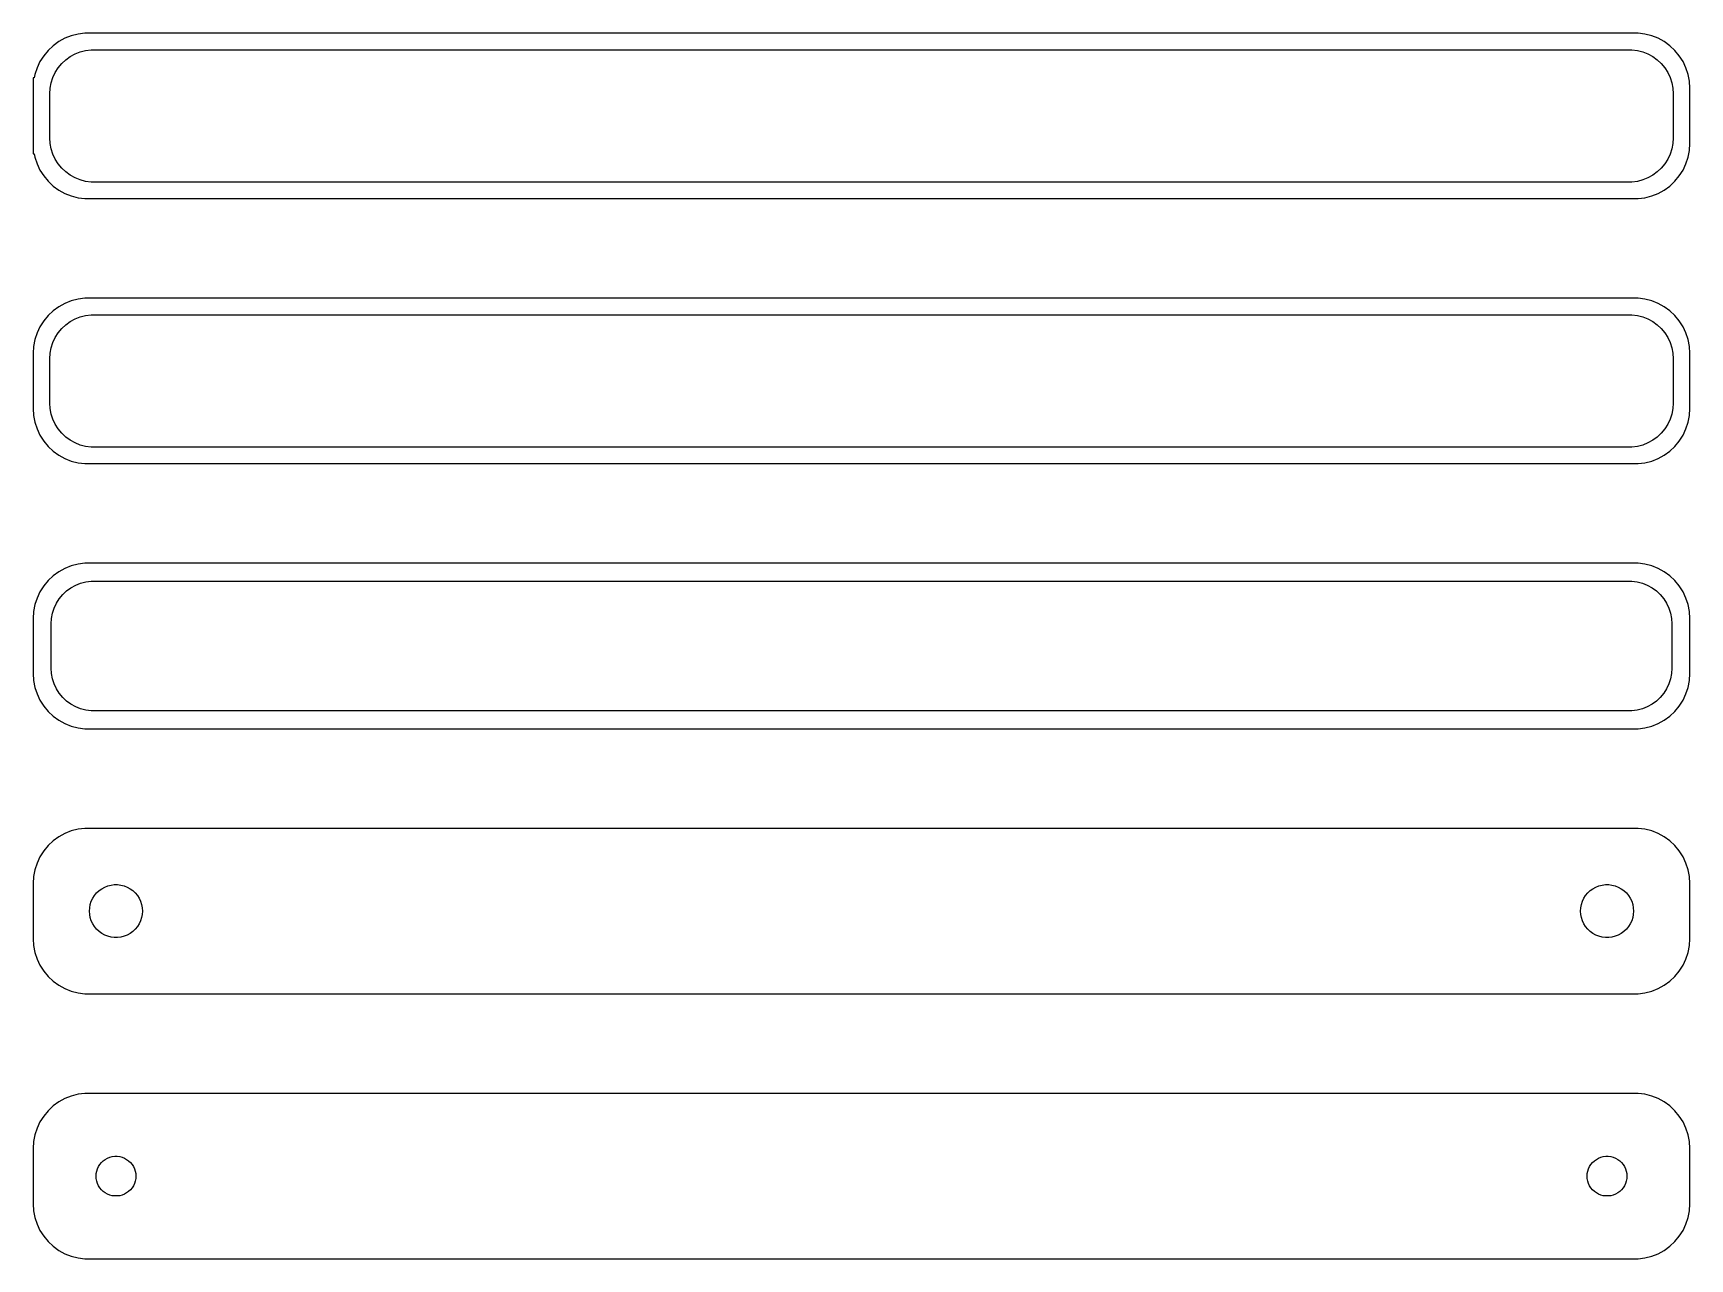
# Model space of a CAD drawing. Header units: metres. Extents: x -75 to 75, y 89 to 199.
import ezdxf

# ---------------------------------------------------------------- set-up
doc = ezdxf.new("R2010")
doc.units = ezdxf.units.M

msp = doc.modelspace()

# ---------------------------------------------------------------- linework, layer by layer
for p, q in [((-73.1871, 198.353), (-73.6448, 197.923)), ((-72.6791, 198.722), (-73.1871, 198.353)), ((-72.1289, 199.024), (-72.6791, 198.722)), ((-71.5451, 199.255), (-72.1289, 199.024)), ((-70.9369, 199.411), (-71.5451, 199.255)), ((-70.3139, 199.49), (-70.9369, 199.411)), ((70.3139, 199.49), (-70.3139, 199.49)), ((70.9369, 199.411), (70.3139, 199.49)), ((71.5451, 199.255), (70.9369, 199.411)), ((72.1289, 199.024), (71.5451, 199.255)), ((72.6791, 198.722), (72.1289, 199.024)), ((73.1871, 198.353), (72.6791, 198.722)), ((73.6448, 197.923), (73.1871, 198.353)), ((-74.3815, 196.909), (-74.6489, 196.341)), ((-74.0451, 197.439), (-74.3815, 196.909)), ((-73.6448, 197.923), (-74.0451, 197.439)), ((-72.7361, 196.351), (-72.4159, 196.738)), ((-72.4159, 196.738), (-72.0497, 197.082)), ((-72.0497, 197.082), (-71.6433, 197.377)), ((-71.6433, 197.377), (-71.2031, 197.619)), ((-71.2031, 197.619), (-70.7361, 197.804)), ((-70.7361, 197.804), (-70.2495, 197.929)), ((-70.2495, 197.929), (-69.7512, 197.992)), ((-69.7512, 197.992), (69.7512, 197.992)), ((69.7512, 197.992), (70.2495, 197.929)), ((70.2495, 197.929), (70.7361, 197.804)), ((70.7361, 197.804), (71.2031, 197.619)), ((71.2031, 197.619), (71.6433, 197.377)), ((71.6433, 197.377), (72.0497, 197.082)), ((72.0497, 197.082), (72.4159, 196.738)), ((72.4159, 196.738), (72.7361, 196.351)), ((74.0451, 197.439), (73.6448, 197.923)), ((74.3815, 196.909), (74.0451, 197.439)), ((74.6489, 196.341), (74.3815, 196.909)), ((-74.9, 195.444), (-75, 195.444)), ((-75, 195.444), (-75, 188.556)), ((-74.8429, 195.743), (-74.9, 195.444)), ((-74.6489, 196.341), (-74.8429, 195.743)), ((-73.3743, 194.995), (-73.2191, 195.472)), ((-73.2191, 195.472), (-73.0052, 195.927)), ((-73.0052, 195.927), (-72.7361, 196.351)), ((72.7361, 196.351), (73.0052, 195.927)), ((73.0052, 195.927), (73.2191, 195.472)), ((73.2191, 195.472), (73.3743, 194.995)), ((74.8429, 195.743), (74.6489, 196.341)), ((74.9606, 195.127), (74.8429, 195.743)), ((75, 194.5), (74.9606, 195.127)), ((-73.5, 194), (-73.4685, 194.501)), ((-73.5, 190), (-73.5, 194)), ((-73.4685, 194.501), (-73.3743, 194.995)), ((73.3743, 194.995), (73.4685, 194.501)), ((73.4685, 194.501), (73.5, 194)), ((73.5, 194), (73.5, 190)), ((75, 189.5), (75, 194.5)), ((-73.4685, 189.499), (-73.5, 190)), ((-73.3743, 189.005), (-73.4685, 189.499)), ((-73.2191, 188.528), (-73.3743, 189.005)), ((73.3743, 189.005), (73.2191, 188.528)), ((73.4685, 189.499), (73.3743, 189.005)), ((73.5, 190), (73.4685, 189.499)), ((74.9606, 188.873), (75, 189.5)), ((-75, 188.556), (-74.9, 188.556)), ((-74.9, 188.556), (-74.8429, 188.257)), ((-74.8429, 188.257), (-74.6489, 187.659)), ((-74.6489, 187.659), (-74.3815, 187.091)), ((-73.0052, 188.073), (-73.2191, 188.528)), ((-72.7361, 187.649), (-73.0052, 188.073)), ((-72.4159, 187.262), (-72.7361, 187.649)), ((72.7361, 187.649), (72.4159, 187.262)), ((73.0052, 188.073), (72.7361, 187.649)), ((73.2191, 188.528), (73.0052, 188.073)), ((74.3815, 187.091), (74.6489, 187.659)), ((74.6489, 187.659), (74.8429, 188.257)), ((74.8429, 188.257), (74.9606, 188.873)), ((-74.3815, 187.091), (-74.0451, 186.561)), ((-74.0451, 186.561), (-73.6448, 186.077)), ((-73.6448, 186.077), (-73.1871, 185.647)), ((-72.0497, 186.918), (-72.4159, 187.262)), ((-71.6433, 186.623), (-72.0497, 186.918)), ((-71.2031, 186.381), (-71.6433, 186.623)), ((-70.7361, 186.196), (-71.2031, 186.381)), ((-70.2495, 186.071), (-70.7361, 186.196)), ((-69.7512, 186.008), (-70.2495, 186.071)), ((69.7512, 186.008), (-69.7512, 186.008)), ((70.2495, 186.071), (69.7512, 186.008)), ((70.7361, 186.196), (70.2495, 186.071)), ((71.2031, 186.381), (70.7361, 186.196)), ((71.6433, 186.623), (71.2031, 186.381)), ((72.0497, 186.918), (71.6433, 186.623)), ((72.4159, 187.262), (72.0497, 186.918)), ((73.1871, 185.647), (73.6448, 186.077)), ((73.6448, 186.077), (74.0451, 186.561)), ((74.0451, 186.561), (74.3815, 187.091)), ((-73.1871, 185.647), (-72.6791, 185.278)), ((-72.6791, 185.278), (-72.1289, 184.976)), ((-72.1289, 184.976), (-71.5451, 184.745)), ((-71.5451, 184.745), (-70.9369, 184.589)), ((-70.9369, 184.589), (-70.3139, 184.51)), ((-70.3139, 184.51), (70.3139, 184.51)), ((70.3139, 184.51), (70.9369, 184.589)), ((70.9369, 184.589), (71.5451, 184.745)), ((71.5451, 184.745), (72.1289, 184.976)), ((72.1289, 184.976), (72.6791, 185.278)), ((72.6791, 185.278), (73.1871, 185.647)), ((-73.1871, 174.353), (-73.6448, 173.923)), ((-72.6791, 174.722), (-73.1871, 174.353)), ((-72.1289, 175.024), (-72.6791, 174.722)), ((-71.5451, 175.255), (-72.1289, 175.024)), ((-70.9369, 175.411), (-71.5451, 175.255)), ((-70.3139, 175.49), (-70.9369, 175.411)), ((70.3139, 175.49), (-70.3139, 175.49)), ((70.9369, 175.411), (70.3139, 175.49)), ((71.5451, 175.255), (70.9369, 175.411)), ((72.1289, 175.024), (71.5451, 175.255)), ((72.6791, 174.722), (72.1289, 175.024)), ((73.1871, 174.353), (72.6791, 174.722)), ((73.6448, 173.923), (73.1871, 174.353)), ((-74.3815, 172.909), (-74.6489, 172.341)), ((-74.0451, 173.439), (-74.3815, 172.909)), ((-73.6448, 173.923), (-74.0451, 173.439)), ((-72.7361, 172.351), (-72.4159, 172.738)), ((-72.4159, 172.738), (-72.0497, 173.082)), ((-72.0497, 173.082), (-71.6433, 173.377)), ((-71.6433, 173.377), (-71.2031, 173.619)), ((-71.2031, 173.619), (-70.7361, 173.804)), ((-70.7361, 173.804), (-70.2495, 173.929)), ((-70.2495, 173.929), (-69.7512, 173.992)), ((-69.7512, 173.992), (69.7512, 173.992)), ((69.7512, 173.992), (70.2495, 173.929)), ((70.2495, 173.929), (70.7361, 173.804)), ((70.7361, 173.804), (71.2031, 173.619)), ((71.2031, 173.619), (71.6433, 173.377)), ((71.6433, 173.377), (72.0497, 173.082)), ((72.0497, 173.082), (72.4159, 172.738)), ((72.4159, 172.738), (72.7361, 172.351)), ((74.0451, 173.439), (73.6448, 173.923)), ((74.3815, 172.909), (74.0451, 173.439)), ((74.6489, 172.341), (74.3815, 172.909)), ((-74.9606, 171.127), (-75, 170.5)), ((-74.8429, 171.743), (-74.9606, 171.127)), ((-74.6489, 172.341), (-74.8429, 171.743)), ((-73.3743, 170.995), (-73.2191, 171.472)), ((-73.2191, 171.472), (-73.0052, 171.927)), ((-73.0052, 171.927), (-72.7361, 172.351)), ((72.7361, 172.351), (73.0052, 171.927)), ((73.0052, 171.927), (73.2191, 171.472)), ((73.2191, 171.472), (73.3743, 170.995)), ((74.8429, 171.743), (74.6489, 172.341)), ((74.9606, 171.127), (74.8429, 171.743)), ((75, 170.5), (74.9606, 171.127)), ((-75, 170.5), (-75, 165.5)), ((-73.5, 170), (-73.4685, 170.501)), ((-73.5, 166), (-73.5, 170)), ((-73.4685, 170.501), (-73.3743, 170.995)), ((73.3743, 170.995), (73.4685, 170.501)), ((73.4685, 170.501), (73.5, 170)), ((73.5, 170), (73.5, 166)), ((75, 165.5), (75, 170.5)), ((-75, 165.5), (-74.9606, 164.873)), ((-73.4685, 165.499), (-73.5, 166)), ((-73.3743, 165.005), (-73.4685, 165.499)), ((-73.2191, 164.528), (-73.3743, 165.005)), ((73.3743, 165.005), (73.2191, 164.528)), ((73.4685, 165.499), (73.3743, 165.005)), ((73.5, 166), (73.4685, 165.499)), ((74.9606, 164.873), (75, 165.5)), ((-74.9606, 164.873), (-74.8429, 164.257)), ((-74.8429, 164.257), (-74.6489, 163.659)), ((-74.6489, 163.659), (-74.3815, 163.091)), ((-73.0052, 164.073), (-73.2191, 164.528)), ((-72.7361, 163.649), (-73.0052, 164.073)), ((-72.4159, 163.262), (-72.7361, 163.649)), ((72.7361, 163.649), (72.4159, 163.262)), ((73.0052, 164.073), (72.7361, 163.649)), ((73.2191, 164.528), (73.0052, 164.073)), ((74.3815, 163.091), (74.6489, 163.659)), ((74.6489, 163.659), (74.8429, 164.257)), ((74.8429, 164.257), (74.9606, 164.873)), ((-74.3815, 163.091), (-74.0451, 162.561)), ((-74.0451, 162.561), (-73.6448, 162.077)), ((-73.6448, 162.077), (-73.1871, 161.647)), ((-72.0497, 162.918), (-72.4159, 163.262)), ((-71.6433, 162.623), (-72.0497, 162.918)), ((-71.2031, 162.381), (-71.6433, 162.623)), ((-70.7361, 162.196), (-71.2031, 162.381)), ((-70.2495, 162.071), (-70.7361, 162.196)), ((-69.7512, 162.008), (-70.2495, 162.071)), ((69.7512, 162.008), (-69.7512, 162.008)), ((70.2495, 162.071), (69.7512, 162.008)), ((70.7361, 162.196), (70.2495, 162.071)), ((71.2031, 162.381), (70.7361, 162.196)), ((71.6433, 162.623), (71.2031, 162.381)), ((72.0497, 162.918), (71.6433, 162.623)), ((72.4159, 163.262), (72.0497, 162.918)), ((73.1871, 161.647), (73.6448, 162.077)), ((73.6448, 162.077), (74.0451, 162.561)), ((74.0451, 162.561), (74.3815, 163.091)), ((-73.1871, 161.647), (-72.6791, 161.278)), ((-72.6791, 161.278), (-72.1289, 160.976)), ((-72.1289, 160.976), (-71.5451, 160.745)), ((-71.5451, 160.745), (-70.9369, 160.589)), ((-70.9369, 160.589), (-70.3139, 160.51)), ((-70.3139, 160.51), (70.3139, 160.51)), ((70.3139, 160.51), (70.9369, 160.589)), ((70.9369, 160.589), (71.5451, 160.745)), ((71.5451, 160.745), (72.1289, 160.976)), ((72.1289, 160.976), (72.6791, 161.278)), ((72.6791, 161.278), (73.1871, 161.647)), ((-73.1871, 150.353), (-73.6448, 149.923)), ((-72.6791, 150.722), (-73.1871, 150.353)), ((-72.1289, 151.024), (-72.6791, 150.722)), ((-71.5451, 151.255), (-72.1289, 151.024)), ((-70.9369, 151.411), (-71.5451, 151.255)), ((-70.3139, 151.49), (-70.9369, 151.411)), ((70.3139, 151.49), (-70.3139, 151.49)), ((70.9369, 151.411), (70.3139, 151.49)), ((71.5451, 151.255), (70.9369, 151.411)), ((72.1289, 151.024), (71.5451, 151.255)), ((72.6791, 150.722), (72.1289, 151.024)), ((73.1871, 150.353), (72.6791, 150.722)), ((73.6448, 149.923), (73.1871, 150.353)), ((-74.3815, 148.909), (-74.6489, 148.341)), ((-74.0451, 149.439), (-74.3815, 148.909)), ((-73.6448, 149.923), (-74.0451, 149.439)), ((-72.633, 148.276), (-72.323, 148.651)), ((-72.323, 148.651), (-71.9685, 148.984)), ((-71.9685, 148.984), (-71.5751, 149.27)), ((-71.5751, 149.27), (-71.1489, 149.504)), ((-71.1489, 149.504), (-70.6967, 149.683)), ((-70.6967, 149.683), (-70.2256, 149.804)), ((-70.2256, 149.804), (-69.7432, 149.865)), ((-69.7432, 149.865), (69.7432, 149.865)), ((69.7432, 149.865), (70.2256, 149.804)), ((70.2256, 149.804), (70.6967, 149.683)), ((70.6967, 149.683), (71.1489, 149.504)), ((71.1489, 149.504), (71.5751, 149.27)), ((71.5751, 149.27), (71.9685, 148.984)), ((71.9685, 148.984), (72.323, 148.651)), ((72.323, 148.651), (72.633, 148.276)), ((74.0451, 149.439), (73.6448, 149.923)), ((74.3815, 148.909), (74.0451, 149.439)), ((74.6489, 148.341), (74.3815, 148.909)), ((-74.9606, 147.127), (-75, 146.5)), ((-74.8429, 147.743), (-74.9606, 147.127)), ((-74.6489, 148.341), (-74.8429, 147.743)), ((-73.251, 146.963), (-73.1007, 147.426)), ((-73.1007, 147.426), (-72.8936, 147.866)), ((-72.8936, 147.866), (-72.633, 148.276)), ((72.633, 148.276), (72.8936, 147.866)), ((72.8936, 147.866), (73.1007, 147.426)), ((73.1007, 147.426), (73.251, 146.963)), ((74.8429, 147.743), (74.6489, 148.341)), ((74.9606, 147.127), (74.8429, 147.743)), ((75, 146.5), (74.9606, 147.127)), ((-75, 146.5), (-75, 141.5)), ((-73.3726, 146), (-73.3421, 146.485)), ((-73.3726, 142), (-73.3726, 146)), ((-73.3421, 146.485), (-73.251, 146.963)), ((73.251, 146.963), (73.3421, 146.485)), ((73.3421, 146.485), (73.3726, 146)), ((73.3726, 146), (73.3726, 142)), ((75, 141.5), (75, 146.5)), ((-75, 141.5), (-74.9606, 140.873)), ((-73.3421, 141.515), (-73.3726, 142)), ((-73.251, 141.037), (-73.3421, 141.515)), ((-73.1007, 140.574), (-73.251, 141.037)), ((73.251, 141.037), (73.1007, 140.574)), ((73.3421, 141.515), (73.251, 141.037)), ((73.3726, 142), (73.3421, 141.515)), ((74.9606, 140.873), (75, 141.5)), ((-74.9606, 140.873), (-74.8429, 140.257)), ((-74.8429, 140.257), (-74.6489, 139.659)), ((-74.6489, 139.659), (-74.3815, 139.091)), ((-72.8936, 140.134), (-73.1007, 140.574)), ((-72.633, 139.724), (-72.8936, 140.134)), ((-72.323, 139.349), (-72.633, 139.724)), ((72.633, 139.724), (72.323, 139.349)), ((72.8936, 140.134), (72.633, 139.724)), ((73.1007, 140.574), (72.8936, 140.134)), ((74.3815, 139.091), (74.6489, 139.659)), ((74.6489, 139.659), (74.8429, 140.257)), ((74.8429, 140.257), (74.9606, 140.873)), ((-74.3815, 139.091), (-74.0451, 138.561)), ((-74.0451, 138.561), (-73.6448, 138.077)), ((-73.6448, 138.077), (-73.1871, 137.647)), ((-71.9685, 139.016), (-72.323, 139.349)), ((-71.5751, 138.73), (-71.9685, 139.016)), ((-71.1489, 138.496), (-71.5751, 138.73)), ((-70.6967, 138.317), (-71.1489, 138.496)), ((-70.2256, 138.196), (-70.6967, 138.317)), ((-69.7432, 138.135), (-70.2256, 138.196)), ((69.7432, 138.135), (-69.7432, 138.135)), ((70.2256, 138.196), (69.7432, 138.135)), ((70.6967, 138.317), (70.2256, 138.196)), ((71.1489, 138.496), (70.6967, 138.317)), ((71.5751, 138.73), (71.1489, 138.496)), ((71.9685, 139.016), (71.5751, 138.73)), ((72.323, 139.349), (71.9685, 139.016)), ((73.1871, 137.647), (73.6448, 138.077)), ((73.6448, 138.077), (74.0451, 138.561)), ((74.0451, 138.561), (74.3815, 139.091)), ((-73.1871, 137.647), (-72.6791, 137.278)), ((-72.6791, 137.278), (-72.1289, 136.976)), ((-72.1289, 136.976), (-71.5451, 136.745)), ((-71.5451, 136.745), (-70.9369, 136.589)), ((-70.9369, 136.589), (-70.3139, 136.51)), ((-70.3139, 136.51), (70.3139, 136.51)), ((70.3139, 136.51), (70.9369, 136.589)), ((70.9369, 136.589), (71.5451, 136.745)), ((71.5451, 136.745), (72.1289, 136.976)), ((72.1289, 136.976), (72.6791, 137.278)), ((72.6791, 137.278), (73.1871, 137.647)), ((-73.1871, 126.353), (-73.6448, 125.923)), ((-72.6791, 126.722), (-73.1871, 126.353)), ((-72.1289, 127.024), (-72.6791, 126.722)), ((-71.5451, 127.255), (-72.1289, 127.024)), ((-70.9369, 127.411), (-71.5451, 127.255)), ((-70.3139, 127.49), (-70.9369, 127.411)), ((70.3139, 127.49), (-70.3139, 127.49)), ((70.9369, 127.411), (70.3139, 127.49)), ((71.5451, 127.255), (70.9369, 127.411)), ((72.1289, 127.024), (71.5451, 127.255)), ((72.6791, 126.722), (72.1289, 127.024)), ((73.1871, 126.353), (72.6791, 126.722)), ((73.6448, 125.923), (73.1871, 126.353)), ((-74.3815, 124.909), (-74.6489, 124.341)), ((-74.0451, 125.439), (-74.3815, 124.909)), ((-73.6448, 125.923), (-74.0451, 125.439)), ((74.0451, 125.439), (73.6448, 125.923)), ((74.3815, 124.909), (74.0451, 125.439)), ((74.6489, 124.341), (74.3815, 124.909)), ((-74.9606, 123.127), (-75, 122.5)), ((-74.8429, 123.743), (-74.9606, 123.127)), ((-74.6489, 124.341), (-74.8429, 123.743)), ((74.8429, 123.743), (74.6489, 124.341)), ((74.9606, 123.127), (74.8429, 123.743)), ((75, 122.5), (74.9606, 123.127)), ((-75, 122.5), (-75, 117.5)), ((-69.4416, 121.411), (-69.2495, 121.643)), ((-69.2495, 121.643), (-69.0298, 121.849)), ((-69.0298, 121.849), (-68.786, 122.026)), ((-68.786, 122.026), (-68.5219, 122.172)), ((-68.5219, 122.172), (-68.2416, 122.283)), ((-68.2416, 122.283), (-67.9497, 122.357)), ((-67.9497, 122.357), (-67.6507, 122.395)), ((-67.6507, 122.395), (-67.3493, 122.395)), ((-67.3493, 122.395), (-67.0503, 122.357)), ((-67.0503, 122.357), (-66.7584, 122.283)), ((-66.7584, 122.283), (-66.4781, 122.172)), ((-66.4781, 122.172), (-66.214, 122.026)), ((-66.214, 122.026), (-65.9702, 121.849)), ((-65.9702, 121.849), (-65.7505, 121.643)), ((-65.7505, 121.643), (-65.5583, 121.411)), ((65.5583, 121.411), (65.7505, 121.643)), ((65.7505, 121.643), (65.9702, 121.849)), ((65.9702, 121.849), (66.214, 122.026)), ((66.214, 122.026), (66.4781, 122.172)), ((66.4781, 122.172), (66.7584, 122.283)), ((66.7584, 122.283), (67.0503, 122.357)), ((67.0503, 122.357), (67.3493, 122.395)), ((67.3493, 122.395), (67.6507, 122.395)), ((67.6507, 122.395), (67.9497, 122.357)), ((67.9497, 122.357), (68.2416, 122.283)), ((68.2416, 122.283), (68.5219, 122.172)), ((68.5219, 122.172), (68.786, 122.026)), ((68.786, 122.026), (69.0298, 121.849)), ((69.0298, 121.849), (69.2495, 121.643)), ((69.2495, 121.643), (69.4416, 121.411)), ((75, 117.5), (75, 122.5)), ((-69.9, 120), (-69.8811, 120.301)), ((-69.8811, 119.699), (-69.9, 120)), ((-69.8811, 120.301), (-69.8246, 120.597)), ((-69.8246, 120.597), (-69.7315, 120.883)), ((-69.7315, 120.883), (-69.6031, 121.156)), ((-69.6031, 121.156), (-69.4416, 121.411)), ((-65.5583, 121.411), (-65.3969, 121.156)), ((-65.3969, 121.156), (-65.2685, 120.883)), ((-65.2685, 120.883), (-65.1754, 120.597)), ((-65.1754, 120.597), (-65.1189, 120.301)), ((-65.1189, 120.301), (-65.1, 120)), ((-65.1, 120), (-65.1189, 119.699)), ((65.1, 120), (65.1189, 120.301)), ((65.1189, 119.699), (65.1, 120)), ((65.1189, 120.301), (65.1754, 120.597)), ((65.1754, 120.597), (65.2685, 120.883)), ((65.2685, 120.883), (65.3969, 121.156)), ((65.3969, 121.156), (65.5583, 121.411)), ((69.4416, 121.411), (69.6031, 121.156)), ((69.6031, 121.156), (69.7315, 120.883)), ((69.7315, 120.883), (69.8246, 120.597)), ((69.8246, 120.597), (69.8811, 120.301)), ((69.8811, 120.301), (69.9, 120)), ((69.9, 120), (69.8811, 119.699)), ((-69.8246, 119.403), (-69.8811, 119.699)), ((-69.7315, 119.117), (-69.8246, 119.403)), ((-69.6031, 118.844), (-69.7315, 119.117)), ((-69.4416, 118.589), (-69.6031, 118.844)), ((-69.2495, 118.357), (-69.4416, 118.589)), ((-65.5583, 118.589), (-65.7505, 118.357)), ((-65.3969, 118.844), (-65.5583, 118.589)), ((-65.2685, 119.117), (-65.3969, 118.844)), ((-65.1754, 119.403), (-65.2685, 119.117)), ((-65.1189, 119.699), (-65.1754, 119.403)), ((65.1754, 119.403), (65.1189, 119.699)), ((65.2685, 119.117), (65.1754, 119.403)), ((65.3969, 118.844), (65.2685, 119.117)), ((65.5583, 118.589), (65.3969, 118.844)), ((65.7505, 118.357), (65.5583, 118.589)), ((69.4416, 118.589), (69.2495, 118.357)), ((69.6031, 118.844), (69.4416, 118.589)), ((69.7315, 119.117), (69.6031, 118.844)), ((69.8246, 119.403), (69.7315, 119.117)), ((69.8811, 119.699), (69.8246, 119.403)), ((-75, 117.5), (-74.9606, 116.873)), ((-69.0298, 118.151), (-69.2495, 118.357)), ((-68.786, 117.974), (-69.0298, 118.151)), ((-68.5219, 117.828), (-68.786, 117.974)), ((-68.2416, 117.717), (-68.5219, 117.828)), ((-67.9497, 117.643), (-68.2416, 117.717)), ((-67.6507, 117.605), (-67.9497, 117.643)), ((-67.3493, 117.605), (-67.6507, 117.605)), ((-67.0503, 117.643), (-67.3493, 117.605)), ((-66.7584, 117.717), (-67.0503, 117.643)), ((-66.4781, 117.828), (-66.7584, 117.717)), ((-66.214, 117.974), (-66.4781, 117.828)), ((-65.9702, 118.151), (-66.214, 117.974)), ((-65.7505, 118.357), (-65.9702, 118.151)), ((65.9702, 118.151), (65.7505, 118.357)), ((66.214, 117.974), (65.9702, 118.151)), ((66.4781, 117.828), (66.214, 117.974)), ((66.7584, 117.717), (66.4781, 117.828)), ((67.0503, 117.643), (66.7584, 117.717)), ((67.3493, 117.605), (67.0503, 117.643)), ((67.6507, 117.605), (67.3493, 117.605)), ((67.9497, 117.643), (67.6507, 117.605)), ((68.2416, 117.717), (67.9497, 117.643)), ((68.5219, 117.828), (68.2416, 117.717)), ((68.786, 117.974), (68.5219, 117.828)), ((69.0298, 118.151), (68.786, 117.974)), ((69.2495, 118.357), (69.0298, 118.151)), ((74.9606, 116.873), (75, 117.5)), ((-74.9606, 116.873), (-74.8429, 116.257)), ((-74.8429, 116.257), (-74.6489, 115.659)), ((-74.6489, 115.659), (-74.3815, 115.091)), ((74.3815, 115.091), (74.6489, 115.659)), ((74.6489, 115.659), (74.8429, 116.257)), ((74.8429, 116.257), (74.9606, 116.873)), ((-74.3815, 115.091), (-74.0451, 114.561)), ((-74.0451, 114.561), (-73.6448, 114.077)), ((-73.6448, 114.077), (-73.1871, 113.647)), ((73.1871, 113.647), (73.6448, 114.077)), ((73.6448, 114.077), (74.0451, 114.561)), ((74.0451, 114.561), (74.3815, 115.091)), ((-73.1871, 113.647), (-72.6791, 113.278)), ((-72.6791, 113.278), (-72.1289, 112.976)), ((-72.1289, 112.976), (-71.5451, 112.745)), ((-71.5451, 112.745), (-70.9369, 112.589)), ((-70.9369, 112.589), (-70.3139, 112.51)), ((-70.3139, 112.51), (70.3139, 112.51)), ((70.3139, 112.51), (70.9369, 112.589)), ((70.9369, 112.589), (71.5451, 112.745)), ((71.5451, 112.745), (72.1289, 112.976)), ((72.1289, 112.976), (72.6791, 113.278)), ((72.6791, 113.278), (73.1871, 113.647)), ((-73.1871, 102.353), (-73.6448, 101.923)), ((-72.6791, 102.722), (-73.1871, 102.353)), ((-72.1289, 103.024), (-72.6791, 102.722)), ((-71.5451, 103.255), (-72.1289, 103.024)), ((-70.9369, 103.411), (-71.5451, 103.255)), ((-70.3139, 103.49), (-70.9369, 103.411)), ((70.3139, 103.49), (-70.3139, 103.49)), ((70.9369, 103.411), (70.3139, 103.49)), ((71.5451, 103.255), (70.9369, 103.411)), ((72.1289, 103.024), (71.5451, 103.255)), ((72.6791, 102.722), (72.1289, 103.024)), ((73.1871, 102.353), (72.6791, 102.722)), ((73.6448, 101.923), (73.1871, 102.353)), ((-74.3815, 100.909), (-74.6489, 100.341)), ((-74.0451, 101.439), (-74.3815, 100.909)), ((-73.6448, 101.923), (-74.0451, 101.439)), ((74.0451, 101.439), (73.6448, 101.923)), ((74.3815, 100.909), (74.0451, 101.439)), ((74.6489, 100.341), (74.3815, 100.909)), ((-74.9606, 99.1267), (-75, 98.5)), ((-74.8429, 99.7434), (-74.9606, 99.1267)), ((-74.6489, 100.341), (-74.8429, 99.7434)), ((74.8429, 99.7434), (74.6489, 100.341)), ((74.9606, 99.1267), (74.8429, 99.7434)), ((75, 98.5), (74.9606, 99.1267)), ((-75, 98.5), (-75, 93.5)), ((-68.6474, 97.3869), (-68.4645, 97.5198)), ((-68.4645, 97.5198), (-68.2664, 97.6287)), ((-68.2664, 97.6287), (-68.0562, 97.7119)), ((-68.0562, 97.7119), (-67.8373, 97.7681)), ((-67.8373, 97.7681), (-67.613, 97.7964)), ((-67.613, 97.7964), (-67.387, 97.7964)), ((-67.387, 97.7964), (-67.1627, 97.7681)), ((-67.1627, 97.7681), (-66.9438, 97.7119)), ((-66.9438, 97.7119), (-66.7336, 97.6287)), ((-66.7336, 97.6287), (-66.5355, 97.5198)), ((-66.5355, 97.5198), (-66.3526, 97.3869)), ((66.3526, 97.3869), (66.5355, 97.5198)), ((66.5355, 97.5198), (66.7336, 97.6287)), ((66.7336, 97.6287), (66.9438, 97.7119)), ((66.9438, 97.7119), (67.1627, 97.7681)), ((67.1627, 97.7681), (67.387, 97.7964)), ((67.387, 97.7964), (67.613, 97.7964)), ((67.613, 97.7964), (67.8373, 97.7681)), ((67.8373, 97.7681), (68.0562, 97.7119)), ((68.0562, 97.7119), (68.2664, 97.6287)), ((68.2664, 97.6287), (68.4645, 97.5198)), ((68.4645, 97.5198), (68.6474, 97.3869)), ((75, 93.5), (75, 98.5)), ((-69.3, 96), (-69.2858, 96.2256)), ((-69.2858, 95.7744), (-69.3, 96)), ((-69.2858, 96.2256), (-69.2434, 96.4476)), ((-69.2434, 96.4476), (-69.1736, 96.6626)), ((-69.1736, 96.6626), (-69.0773, 96.8671)), ((-69.0773, 96.8671), (-68.9562, 97.058)), ((-68.9562, 97.058), (-68.8121, 97.2322)), ((-68.8121, 97.2322), (-68.6474, 97.3869)), ((-66.3526, 97.3869), (-66.1879, 97.2322)), ((-66.1879, 97.2322), (-66.0438, 97.058)), ((-66.0438, 97.058), (-65.9226, 96.8671)), ((-65.9226, 96.8671), (-65.8264, 96.6626)), ((-65.8264, 96.6626), (-65.7565, 96.4476)), ((-65.7565, 96.4476), (-65.7142, 96.2256)), ((-65.7142, 96.2256), (-65.7, 96)), ((-65.7, 96), (-65.7142, 95.7744)), ((65.7, 96), (65.7142, 96.2256)), ((65.7142, 95.7744), (65.7, 96)), ((65.7142, 96.2256), (65.7565, 96.4476)), ((65.7565, 96.4476), (65.8264, 96.6626)), ((65.8264, 96.6626), (65.9226, 96.8671)), ((65.9226, 96.8671), (66.0438, 97.058)), ((66.0438, 97.058), (66.1879, 97.2322)), ((66.1879, 97.2322), (66.3526, 97.3869)), ((68.6474, 97.3869), (68.8121, 97.2322)), ((68.8121, 97.2322), (68.9562, 97.058)), ((68.9562, 97.058), (69.0773, 96.8671)), ((69.0773, 96.8671), (69.1736, 96.6626)), ((69.1736, 96.6626), (69.2434, 96.4476)), ((69.2434, 96.4476), (69.2858, 96.2256)), ((69.2858, 96.2256), (69.3, 96)), ((69.3, 96), (69.2858, 95.7744)), ((-69.2434, 95.5524), (-69.2858, 95.7744)), ((-69.1736, 95.3374), (-69.2434, 95.5524)), ((-69.0773, 95.1329), (-69.1736, 95.3374)), ((-68.9562, 94.942), (-69.0773, 95.1329)), ((-68.8121, 94.7678), (-68.9562, 94.942)), ((-68.6474, 94.6131), (-68.8121, 94.7678)), ((-68.4645, 94.4802), (-68.6474, 94.6131)), ((-66.3526, 94.6131), (-66.5355, 94.4802)), ((-66.1879, 94.7678), (-66.3526, 94.6131)), ((-66.0438, 94.942), (-66.1879, 94.7678)), ((-65.9226, 95.1329), (-66.0438, 94.942)), ((-65.8264, 95.3374), (-65.9226, 95.1329)), ((-65.7565, 95.5524), (-65.8264, 95.3374)), ((-65.7142, 95.7744), (-65.7565, 95.5524)), ((65.7565, 95.5524), (65.7142, 95.7744)), ((65.8264, 95.3374), (65.7565, 95.5524)), ((65.9226, 95.1329), (65.8264, 95.3374)), ((66.0438, 94.942), (65.9226, 95.1329)), ((66.1879, 94.7678), (66.0438, 94.942)), ((66.3526, 94.6131), (66.1879, 94.7678)), ((66.5355, 94.4802), (66.3526, 94.6131)), ((68.6474, 94.6131), (68.4645, 94.4802)), ((68.8121, 94.7678), (68.6474, 94.6131)), ((68.9562, 94.942), (68.8121, 94.7678)), ((69.0773, 95.1329), (68.9562, 94.942)), ((69.1736, 95.3374), (69.0773, 95.1329)), ((69.2434, 95.5524), (69.1736, 95.3374)), ((69.2858, 95.7744), (69.2434, 95.5524)), ((-75, 93.5), (-74.9606, 92.8733)), ((-68.2664, 94.3713), (-68.4645, 94.4802)), ((-68.0562, 94.2881), (-68.2664, 94.3713)), ((-67.8373, 94.2319), (-68.0562, 94.2881)), ((-67.613, 94.2036), (-67.8373, 94.2319)), ((-67.387, 94.2036), (-67.613, 94.2036)), ((-67.1627, 94.2319), (-67.387, 94.2036)), ((-66.9438, 94.2881), (-67.1627, 94.2319)), ((-66.7336, 94.3713), (-66.9438, 94.2881)), ((-66.5355, 94.4802), (-66.7336, 94.3713)), ((66.7336, 94.3713), (66.5355, 94.4802)), ((66.9438, 94.2881), (66.7336, 94.3713)), ((67.1627, 94.2319), (66.9438, 94.2881)), ((67.387, 94.2036), (67.1627, 94.2319)), ((67.613, 94.2036), (67.387, 94.2036)), ((67.8373, 94.2319), (67.613, 94.2036)), ((68.0562, 94.2881), (67.8373, 94.2319)), ((68.2664, 94.3713), (68.0562, 94.2881)), ((68.4645, 94.4802), (68.2664, 94.3713)), ((74.9606, 92.8733), (75, 93.5)), ((-74.9606, 92.8733), (-74.8429, 92.2566)), ((-74.8429, 92.2566), (-74.6489, 91.6594)), ((-74.6489, 91.6594), (-74.3815, 91.0912)), ((74.3815, 91.0912), (74.6489, 91.6594)), ((74.6489, 91.6594), (74.8429, 92.2566)), ((74.8429, 92.2566), (74.9606, 92.8733)), ((-74.3815, 91.0912), (-74.0451, 90.5611)), ((-74.0451, 90.5611), (-73.6448, 90.0773)), ((-73.6448, 90.0773), (-73.1871, 89.6474)), ((73.1871, 89.6474), (73.6448, 90.0773)), ((73.6448, 90.0773), (74.0451, 90.5611)), ((74.0451, 90.5611), (74.3815, 91.0912)), ((-73.1871, 89.6474), (-72.6791, 89.2784)), ((-72.6791, 89.2784), (-72.1289, 88.9759)), ((-72.1289, 88.9759), (-71.5451, 88.7447)), ((-71.5451, 88.7447), (-70.9369, 88.5886)), ((-70.9369, 88.5886), (-70.3139, 88.5099)), ((-70.3139, 88.5099), (70.3139, 88.5099)), ((70.3139, 88.5099), (70.9369, 88.5886)), ((70.9369, 88.5886), (71.5451, 88.7447)), ((71.5451, 88.7447), (72.1289, 88.9759)), ((72.1289, 88.9759), (72.6791, 89.2784)), ((72.6791, 89.2784), (73.1871, 89.6474))]:
    msp.add_line(p, q)

doc.saveas('drawing.dxf')
